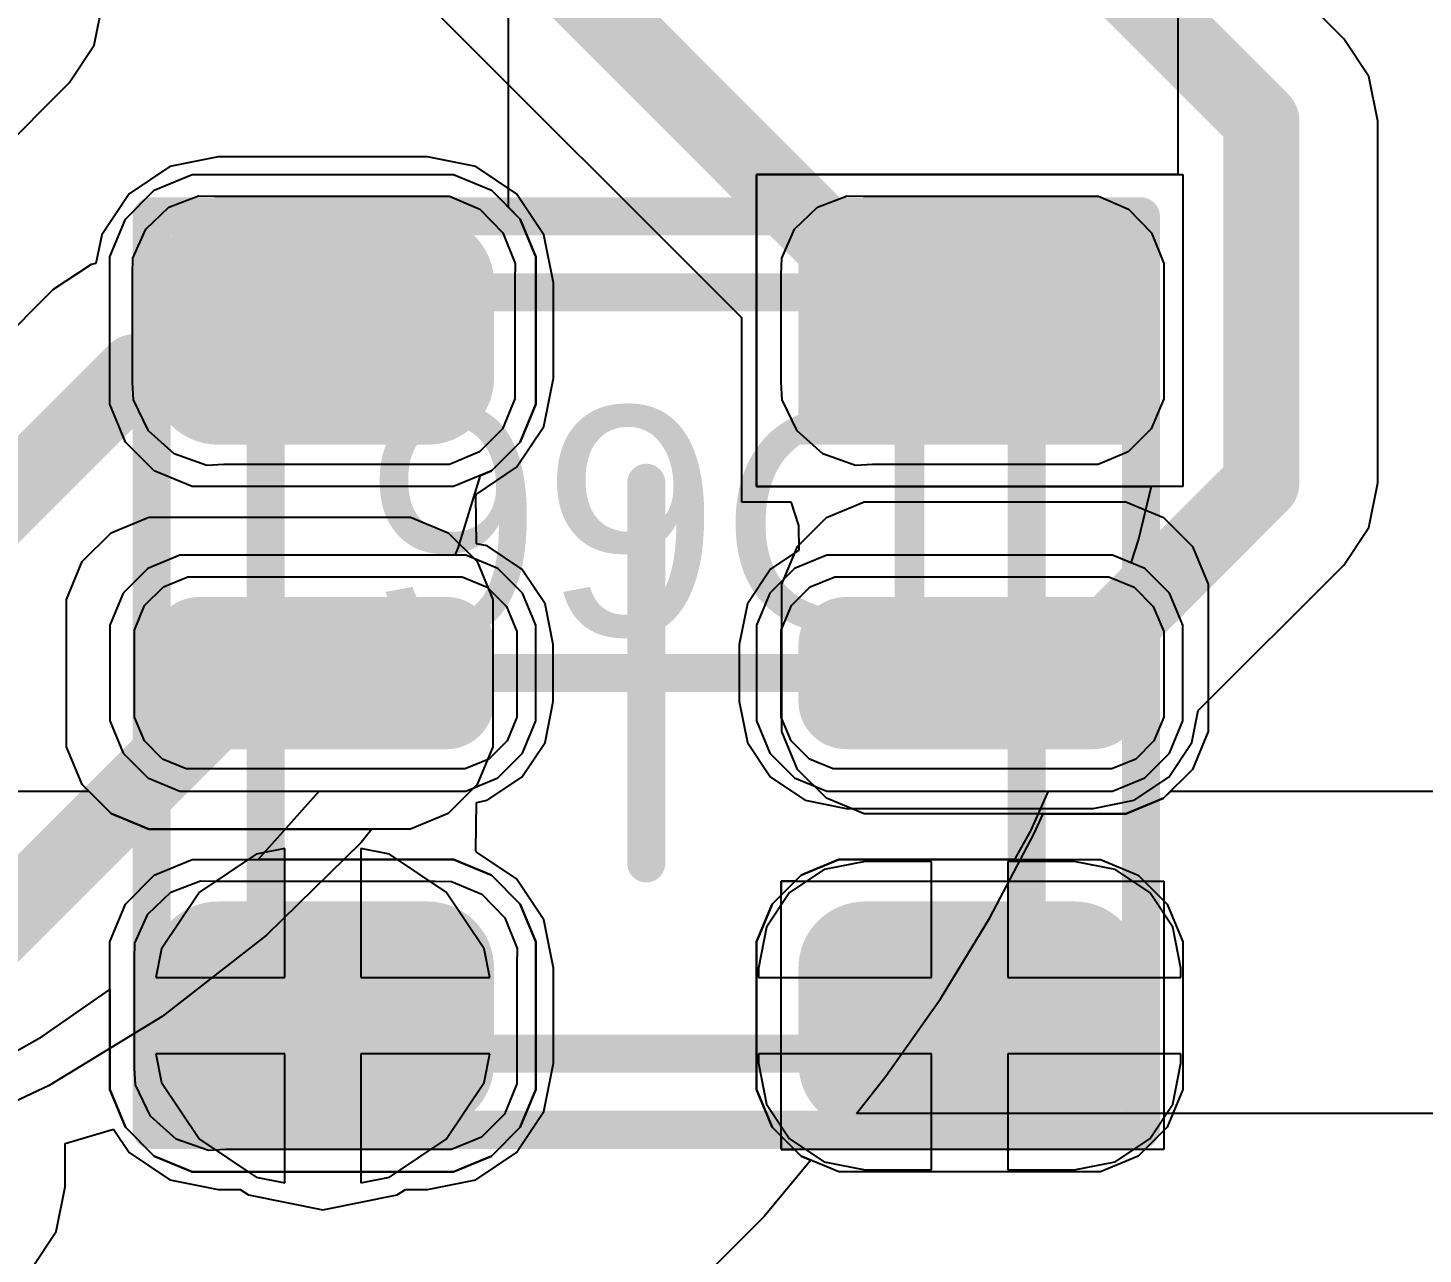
# Model space of a CAD drawing. Header units: inches. Extents: x -27 to 142, y -1 to 42.
# Drawn here: x 95.908 to 99.575, y 3.474 to 6.695 of the extents above; entities that cross this region are included whole.
import ezdxf

# ---------------------------------------------------------------- set-up
doc = ezdxf.new("R2010")
doc.units = ezdxf.units.IN
for name, color, linetype in [('Bottom Layer', 5, 'Continuous'), ('Mechanical 13', 56, 'Continuous'), ('Mechanical 15', 56, 'Continuous'), ('Top Layer', 1, 'Continuous'), ('Top Overlay', 2, 'Continuous'), ('Top Paste', 8, 'Continuous'), ('Top Solder', 216, 'Continuous'), ('Via Holes', 16, 'Continuous')]:
    doc.layers.add(name, color=color, linetype=linetype)
doc.styles.add('Arial', font='', dxfattribs={"height": 0.2})
doc.styles.get('Arial').set_extended_font_data('Arial')

# ---------------------------------------------------------------- blocks, each defined once
blk = doc.blocks.new('APA_RGB_LED_2020_838')
at = {"layer": 'Top Layer'}
h = blk.add_hatch(color=1, dxfattribs=at)
edge = h.paths.add_edge_path()
edge.add_arc((-1.125, 1.025), 0.125, 90, 180)
edge.add_line((-1.25, 1.025), (-1.25, 0.775))
edge.add_arc((-1.125, 0.775), 0.125, 180, 270)
edge.add_line((-1.125, 0.65), (-0.575, 0.65))
edge.add_arc((-0.575, 0.775), 0.125, 270, 360)
edge.add_line((-0.45, 0.775), (-0.45, 1.025))
edge.add_arc((-0.575, 1.025), 0.125, 0, 90)
edge.add_line((-0.575, 1.15), (-1.125, 1.15))
h = blk.add_hatch(color=1, dxfattribs=at)
edge = h.paths.add_edge_path()
edge.add_arc((0.575, 1.025), 0.125, 90, 180)
edge.add_line((0.45, 1.025), (0.45, 0.775))
edge.add_arc((0.575, 0.775), 0.125, 180, 270)
edge.add_line((0.575, 0.65), (1.125, 0.65))
edge.add_arc((1.125, 0.775), 0.125, 270, 360)
edge.add_line((1.25, 0.775), (1.25, 1.025))
edge.add_arc((1.125, 1.025), 0.125, 0, 90)
edge.add_line((1.125, 1.15), (0.575, 1.15))
h = blk.add_hatch(color=1, dxfattribs=at)
edge = h.paths.add_edge_path()
edge.add_arc((-1.175, 0.075), 0.075, 90, 180)
edge.add_line((-1.25, 0.075), (-1.25, -0.075))
edge.add_arc((-1.175, -0.075), 0.075, 180, 270)
edge.add_line((-1.175, -0.15), (-0.525, -0.15))
edge.add_arc((-0.525, -0.075), 0.075, 270, 360)
edge.add_line((-0.45, -0.075), (-0.45, 0.075))
edge.add_arc((-0.525, 0.075), 0.075, 0, 90)
edge.add_line((-0.525, 0.15), (-1.175, 0.15))
h = blk.add_hatch(color=1, dxfattribs=at)
edge = h.paths.add_edge_path()
edge.add_arc((0.525, 0.075), 0.075, 90, 180)
edge.add_line((0.45, 0.075), (0.45, -0.075))
edge.add_arc((0.525, -0.075), 0.075, 180, 270)
edge.add_line((0.525, -0.15), (1.175, -0.15))
edge.add_arc((1.175, -0.075), 0.075, 270, 360)
edge.add_line((1.25, -0.075), (1.25, 0.075))
edge.add_arc((1.175, 0.075), 0.075, 0, 90)
edge.add_line((1.175, 0.15), (0.525, 0.15))
blk.add_hatch(color=1, dxfattribs=at).paths.add_polyline_path([(-1.25, -0.65), (-0.45, -0.65), (-0.45, -1.15), (-1.25, -1.15)])
h = blk.add_hatch(color=1, dxfattribs=at)
edge = h.paths.add_edge_path()
edge.add_arc((0.575, -0.775), 0.125, 90, 180)
edge.add_line((0.45, -0.775), (0.45, -1.025))
edge.add_arc((0.575, -1.025), 0.125, 180, 270)
edge.add_line((0.575, -1.15), (1.125, -1.15))
edge.add_arc((1.125, -1.025), 0.125, 270, 360)
edge.add_line((1.25, -1.025), (1.25, -0.775))
edge.add_arc((1.125, -0.775), 0.125, 0, 90)
edge.add_line((1.125, -0.65), (0.575, -0.65))
at = {"layer": 'Top Paste'}
h = blk.add_hatch(color=8, dxfattribs=at)
edge = h.paths.add_edge_path()
edge.add_arc((-1.125, 1.025), 0.125, 90, 180)
edge.add_line((-1.25, 1.025), (-1.25, 0.775))
edge.add_arc((-1.125, 0.775), 0.125, 180, 270)
edge.add_line((-1.125, 0.65), (-0.575, 0.65))
edge.add_arc((-0.575, 0.775), 0.125, 270, 360)
edge.add_line((-0.45, 0.775), (-0.45, 1.025))
edge.add_arc((-0.575, 1.025), 0.125, 0, 90)
edge.add_line((-0.575, 1.15), (-1.125, 1.15))
h = blk.add_hatch(color=8, dxfattribs=at)
edge = h.paths.add_edge_path()
edge.add_arc((0.575, 1.025), 0.125, 90, 180)
edge.add_line((0.45, 1.025), (0.45, 0.775))
edge.add_arc((0.575, 0.775), 0.125, 180, 270)
edge.add_line((0.575, 0.65), (1.125, 0.65))
edge.add_arc((1.125, 0.775), 0.125, 270, 360)
edge.add_line((1.25, 0.775), (1.25, 1.025))
edge.add_arc((1.125, 1.025), 0.125, 0, 90)
edge.add_line((1.125, 1.15), (0.575, 1.15))
h = blk.add_hatch(color=8, dxfattribs=at)
edge = h.paths.add_edge_path()
edge.add_arc((-1.175, 0.075), 0.075, 90, 180)
edge.add_line((-1.25, 0.075), (-1.25, -0.075))
edge.add_arc((-1.175, -0.075), 0.075, 180, 270)
edge.add_line((-1.175, -0.15), (-0.525, -0.15))
edge.add_arc((-0.525, -0.075), 0.075, 270, 360)
edge.add_line((-0.45, -0.075), (-0.45, 0.075))
edge.add_arc((-0.525, 0.075), 0.075, 0, 90)
edge.add_line((-0.525, 0.15), (-1.175, 0.15))
h = blk.add_hatch(color=8, dxfattribs=at)
edge = h.paths.add_edge_path()
edge.add_arc((0.525, 0.075), 0.075, 90, 180)
edge.add_line((0.45, 0.075), (0.45, -0.075))
edge.add_arc((0.525, -0.075), 0.075, 180, 270)
edge.add_line((0.525, -0.15), (1.175, -0.15))
edge.add_arc((1.175, -0.075), 0.075, 270, 360)
edge.add_line((1.25, -0.075), (1.25, 0.075))
edge.add_arc((1.175, 0.075), 0.075, 0, 90)
edge.add_line((1.175, 0.15), (0.525, 0.15))
blk.add_hatch(color=8, dxfattribs=at).paths.add_polyline_path([(-1.25, -0.65), (-0.45, -0.65), (-0.45, -1.15), (-1.25, -1.15)])
h = blk.add_hatch(color=8, dxfattribs=at)
edge = h.paths.add_edge_path()
edge.add_arc((0.575, -0.775), 0.125, 90, 180)
edge.add_line((0.45, -0.775), (0.45, -1.025))
edge.add_arc((0.575, -1.025), 0.125, 180, 270)
edge.add_line((0.575, -1.15), (1.125, -1.15))
edge.add_arc((1.125, -1.025), 0.125, 270, 360)
edge.add_line((1.25, -1.025), (1.25, -0.775))
edge.add_arc((1.125, -0.775), 0.125, 0, 90)
edge.add_line((1.125, -0.65), (0.575, -0.65))
at = {"layer": 'Top Solder'}
h = blk.add_hatch(color=216, dxfattribs=at)
edge = h.paths.add_edge_path()
edge.add_arc((-1.125, 1.025), 0.175, 90, 180)
edge.add_line((-1.3, 1.025), (-1.3, 0.775))
edge.add_arc((-1.125, 0.775), 0.175, 180, 270)
edge.add_line((-1.125, 0.6), (-0.575, 0.6))
edge.add_arc((-0.575, 0.775), 0.175, 270, 360)
edge.add_line((-0.4, 0.775), (-0.4, 1.025))
edge.add_arc((-0.575, 1.025), 0.175, 0, 90)
edge.add_line((-0.575, 1.2), (-1.125, 1.2))
h = blk.add_hatch(color=216, dxfattribs=at)
edge = h.paths.add_edge_path()
edge.add_arc((0.575, 1.025), 0.175, 90, 180)
edge.add_line((0.4, 1.025), (0.4, 0.775))
edge.add_arc((0.575, 0.775), 0.175, 180, 270)
edge.add_line((0.575, 0.6), (1.125, 0.6))
edge.add_arc((1.125, 0.775), 0.175, 270, 360)
edge.add_line((1.3, 0.775), (1.3, 1.025))
edge.add_arc((1.125, 1.025), 0.175, 0, 90)
edge.add_line((1.125, 1.2), (0.575, 1.2))
h = blk.add_hatch(color=216, dxfattribs=at)
edge = h.paths.add_edge_path()
edge.add_arc((-1.175, 0.075), 0.125, 90, 180)
edge.add_line((-1.3, 0.075), (-1.3, -0.075))
edge.add_arc((-1.175, -0.075), 0.125, 180, 270)
edge.add_line((-1.175, -0.2), (-0.525, -0.2))
edge.add_arc((-0.525, -0.075), 0.125, 270, 360)
edge.add_line((-0.4, -0.075), (-0.4, 0.075))
edge.add_arc((-0.525, 0.075), 0.125, 0, 90)
edge.add_line((-0.525, 0.2), (-1.175, 0.2))
h = blk.add_hatch(color=216, dxfattribs=at)
edge = h.paths.add_edge_path()
edge.add_arc((0.525, 0.075), 0.125, 90, 180)
edge.add_line((0.4, 0.075), (0.4, -0.075))
edge.add_arc((0.525, -0.075), 0.125, 180, 270)
edge.add_line((0.525, -0.2), (1.175, -0.2))
edge.add_arc((1.175, -0.075), 0.125, 270, 360)
edge.add_line((1.3, -0.075), (1.3, 0.075))
edge.add_arc((1.175, 0.075), 0.125, 0, 90)
edge.add_line((1.175, 0.2), (0.525, 0.2))
blk.add_hatch(color=216, dxfattribs=at).paths.add_polyline_path([(-1.3, -0.6), (-0.4, -0.6), (-0.4, -1.2), (-1.3, -1.2)])
h = blk.add_hatch(color=216, dxfattribs=at)
edge = h.paths.add_edge_path()
edge.add_arc((0.575, -0.775), 0.175, 90, 180)
edge.add_line((0.4, -0.775), (0.4, -1.025))
edge.add_arc((0.575, -1.025), 0.175, 180, 270)
edge.add_line((0.575, -1.2), (1.125, -1.2))
edge.add_arc((1.125, -1.025), 0.175, 270, 360)
edge.add_line((1.3, -1.025), (1.3, -0.775))
edge.add_arc((1.125, -0.775), 0.175, 0, 90)
edge.add_line((1.125, -0.6), (0.575, -0.6))
at = {"layer": 'Mechanical 13'}
for points in [[(1, 1, 0.1, 0.1, 0), (-1, 1, 0.1, 0.1, 0)], [(-1, 1, 0.1, 0.1, 0), (-1, -1, 0.1, 0.1, 0)], [(1, 1, 0.1, 0.1, 0), (1, -1, 0.1, 0.1, 0)], [(1, -1, 0.1, 0.1, 0), (-1, -1, 0.1, 0.1, 0)]]:
    blk.add_lwpolyline(points, format="xyseb", dxfattribs=at)
for points in [[(-1.025, 1, 0.05, 0.05, 1), (-0.975, 1, 0.05, 0.05, 1)], [(-1.025, 1, 0.05, 0.05, 1), (-0.975, 1, 0.05, 0.05, 1)], [(0.975, 1, 0.05, 0.05, 1), (1.025, 1, 0.05, 0.05, 1)], [(0.975, 1, 0.05, 0.05, 1), (1.025, 1, 0.05, 0.05, 1)], [(-1.025, -1, 0.05, 0.05, 1), (-0.975, -1, 0.05, 0.05, 1)], [(-1.025, -1, 0.05, 0.05, 1), (-0.975, -1, 0.05, 0.05, 1)], [(0.975, -1, 0.05, 0.05, 1), (1.025, -1, 0.05, 0.05, 1)], [(0.975, -1, 0.05, 0.05, 1), (1.025, -1, 0.05, 0.05, 1)]]:
    blk.add_lwpolyline(points, format="xyseb", close=True, dxfattribs=at)
at = {"layer": 'Mechanical 15'}
for points in [[(-1.3, 1.2, 0.1, 0.1, 0), (-1.3, -1.2, 0.1, 0.1, 0)], [(1.3, 1.2, 0.1, 0.1, 0), (-1.3, 1.2, 0.1, 0.1, 0)], [(1.3, 1.2, 0.1, 0.1, 0), (1.3, -1.2, 0.1, 0.1, 0)], [(0, 0.5, 0.1, 0.1, 0), (0, -0.5, 0.1, 0.1, 0)], [(0.5, 0, 0.1, 0.1, 0), (-0.5, 0, 0.1, 0.1, 0)], [(1.3, -1.2, 0.1, 0.1, 0), (-1.3, -1.2, 0.1, 0.1, 0)]]:
    blk.add_lwpolyline(points, format="xyseb", dxfattribs=at)
for points in [[(-1.325, 1.2, 0.05, 0.05, 1), (-1.275, 1.2, 0.05, 0.05, 1)], [(-1.325, 1.2, 0.05, 0.05, 1), (-1.275, 1.2, 0.05, 0.05, 1)], [(1.275, 1.2, 0.05, 0.05, 1), (1.325, 1.2, 0.05, 0.05, 1)], [(1.275, 1.2, 0.05, 0.05, 1), (1.325, 1.2, 0.05, 0.05, 1)], [(-0.025, 0.5, 0.05, 0.05, 1), (0.025, 0.5, 0.05, 0.05, 1)], [(-0.525, 0, 0.05, 0.05, 1), (-0.475, 0, 0.05, 0.05, 1)], [(0.475, 0, 0.05, 0.05, 1), (0.525, 0, 0.05, 0.05, 1)], [(-0.025, -0.5, 0.05, 0.05, 1), (0.025, -0.5, 0.05, 0.05, 1)], [(-1.325, -1.2, 0.05, 0.05, 1), (-1.275, -1.2, 0.05, 0.05, 1)], [(-1.325, -1.2, 0.05, 0.05, 1), (-1.275, -1.2, 0.05, 0.05, 1)], [(1.275, -1.2, 0.05, 0.05, 1), (1.325, -1.2, 0.05, 0.05, 1)], [(1.275, -1.2, 0.05, 0.05, 1), (1.325, -1.2, 0.05, 0.05, 1)]]:
    blk.add_lwpolyline(points, format="xyseb", close=True, dxfattribs=at)
at = {"layer": 'Top Overlay'}
for p, q in [((-1.2929, 1.2689), (-1.1937, 1.31)), ((-1.1937, 1.31), (-1.14, 1.31)), ((-1.14, 1.31), (-1.14, 1.31)), ((-1.14, 1.31), (-0.56, 1.31)), ((-0.56, 1.31), (-0.5063, 1.31)), ((-0.5063, 1.31), (-0.4071, 1.2689)), ((0.4071, 1.2689), (0.5063, 1.31)), ((0.5063, 1.31), (0.56, 1.31)), ((0.56, 1.31), (0.56, 1.31)), ((0.56, 1.31), (1.14, 1.31)), ((1.14, 1.31), (1.1937, 1.31)), ((1.1937, 1.31), (1.2929, 1.2689)), ((-1.3689, 1.1929), (-1.2929, 1.2689)), ((-0.4071, 1.2689), (-0.3311, 1.1929)), ((0.3311, 1.1929), (0.4071, 1.2689)), ((1.2929, 1.2689), (1.3689, 1.1929)), ((-1.41, 1.0937), (-1.3689, 1.1929)), ((-0.3311, 1.1929), (-0.29, 1.0937)), ((0.29, 1.0937), (0.3311, 1.1929)), ((1.3689, 1.1929), (1.41, 1.0937)), ((-1.41, 1.04), (-1.41, 1.0937)), ((-0.29, 1.0937), (-0.29, 1.04)), ((0.29, 1.04), (0.29, 1.0937)), ((1.41, 1.0937), (1.41, 1.04)), ((-1.41, 0.76), (-1.41, 1.04)), ((-0.29, 1.04), (-0.29, 1.04)), ((-0.29, 1.04), (-0.29, 0.76)), ((0.29, 0.76), (0.29, 1.04)), ((1.41, 1.04), (1.41, 1.04)), ((1.41, 1.04), (1.41, 0.76)), ((-1.41, 0.76), (-1.41, 0.76)), ((-1.41, 0.7063), (-1.41, 0.76)), ((-0.29, 0.76), (-0.29, 0.7063)), ((0.29, 0.76), (0.29, 0.76)), ((0.29, 0.7063), (0.29, 0.76)), ((1.41, 0.76), (1.41, 0.7063)), ((-1.3689, 0.6071), (-1.41, 0.7063)), ((-0.29, 0.7063), (-0.3311, 0.6071)), ((0.3311, 0.6071), (0.29, 0.7063)), ((1.41, 0.7063), (1.3689, 0.6071)), ((-1.2929, 0.5311), (-1.3689, 0.6071)), ((-0.3311, 0.6071), (-0.4071, 0.5311)), ((0.4071, 0.5311), (0.3311, 0.6071)), ((1.3689, 0.6071), (1.2929, 0.5311)), ((-1.1937, 0.49), (-1.2929, 0.5311)), ((-0.4071, 0.5311), (-0.5063, 0.49)), ((0.5063, 0.49), (0.4071, 0.5311)), ((1.2929, 0.5311), (1.1937, 0.49)), ((-1.14, 0.49), (-1.1937, 0.49)), ((-0.56, 0.49), (-1.14, 0.49)), ((-0.5063, 0.49), (-0.56, 0.49)), ((-0.56, 0.49), (-0.56, 0.49)), ((0.56, 0.49), (0.5063, 0.49)), ((1.14, 0.49), (0.56, 0.49)), ((1.1937, 0.49), (1.14, 0.49)), ((1.14, 0.49), (1.14, 0.49)), ((-1.2258, 0.31), (-1.3103, 0.275)), ((-1.18, 0.31), (-1.2258, 0.31)), ((-0.52, 0.31), (-1.18, 0.31)), ((-0.4742, 0.31), (-0.52, 0.31)), ((-0.52, 0.31), (-0.52, 0.31)), ((-0.3897, 0.275), (-0.4742, 0.31)), ((0.4743, 0.31), (0.3897, 0.275)), ((0.52, 0.31), (0.4743, 0.31)), ((1.18, 0.31), (0.52, 0.31)), ((1.2258, 0.31), (1.18, 0.31)), ((1.18, 0.31), (1.18, 0.31)), ((1.3103, 0.275), (1.2258, 0.31)), ((-1.3103, 0.275), (-1.375, 0.2103)), ((-0.325, 0.2103), (-0.3897, 0.275)), ((0.3897, 0.275), (0.325, 0.2103)), ((1.375, 0.2103), (1.3103, 0.275)), ((-1.375, 0.2103), (-1.41, 0.1258)), ((-0.29, 0.1258), (-0.325, 0.2103)), ((0.325, 0.2103), (0.29, 0.1258)), ((1.41, 0.1258), (1.375, 0.2103)), ((-1.41, 0.1258), (-1.41, 0.08)), ((-0.29, 0.08), (-0.29, 0.1258)), ((0.29, 0.1258), (0.29, 0.08)), ((1.41, 0.08), (1.41, 0.1258)), ((-1.41, 0.08), (-1.41, -0.08)), ((-1.41, 0.08), (-1.41, 0.08)), ((-0.29, -0.08), (-0.29, 0.08)), ((0.29, 0.08), (0.29, -0.08)), ((0.29, 0.08), (0.29, 0.08)), ((1.41, -0.08), (1.41, 0.08)), ((-1.41, -0.08), (-1.41, -0.1257)), ((-0.29, -0.1257), (-0.29, -0.08)), ((-0.29, -0.08), (-0.29, -0.08)), ((0.29, -0.08), (0.29, -0.1257)), ((1.41, -0.1257), (1.41, -0.08)), ((1.41, -0.08), (1.41, -0.08)), ((-1.41, -0.1257), (-1.375, -0.2103)), ((-0.325, -0.2103), (-0.29, -0.1257)), ((0.29, -0.1257), (0.325, -0.2103)), ((1.375, -0.2103), (1.41, -0.1257)), ((-1.375, -0.2103), (-1.3103, -0.275)), ((-0.3897, -0.275), (-0.325, -0.2103)), ((0.325, -0.2103), (0.3897, -0.275)), ((1.3103, -0.275), (1.375, -0.2103)), ((-1.3103, -0.275), (-1.2258, -0.31)), ((-0.4742, -0.31), (-0.3897, -0.275)), ((0.3897, -0.275), (0.4743, -0.31)), ((1.2258, -0.31), (1.3103, -0.275)), ((-1.2258, -0.31), (-1.18, -0.31)), ((-1.18, -0.31), (-1.18, -0.31)), ((-1.18, -0.31), (-0.52, -0.31)), ((-0.52, -0.31), (-0.4742, -0.31)), ((0.4743, -0.31), (0.52, -0.31)), ((0.52, -0.31), (0.52, -0.31)), ((0.52, -0.31), (1.18, -0.31)), ((1.18, -0.31), (1.2258, -0.31)), ((-1.41, -1.31), (-1.41, -0.49)), ((-1.41, -0.49), (-0.29, -0.49)), ((-0.29, -0.49), (-0.29, -1.31)), ((0.4071, -0.5311), (0.5063, -0.49)), ((0.5063, -0.49), (0.56, -0.49)), ((0.56, -0.49), (0.56, -0.49)), ((0.56, -0.49), (1.14, -0.49)), ((1.14, -0.49), (1.1937, -0.49)), ((1.1937, -0.49), (1.2929, -0.5311)), ((0.3311, -0.6071), (0.4071, -0.5311)), ((1.2929, -0.5311), (1.3689, -0.6071)), ((0.29, -0.7063), (0.3311, -0.6071)), ((1.3689, -0.6071), (1.41, -0.7063)), ((0.29, -0.76), (0.29, -0.7063)), ((1.41, -0.7063), (1.41, -0.76)), ((0.29, -1.04), (0.29, -0.76)), ((1.41, -0.76), (1.41, -0.76)), ((1.41, -0.76), (1.41, -1.04)), ((0.29, -1.04), (0.29, -1.04)), ((0.29, -1.0937), (0.29, -1.04)), ((1.41, -1.04), (1.41, -1.0937)), ((0.3311, -1.1929), (0.29, -1.0937)), ((1.41, -1.0937), (1.3689, -1.1929)), ((0.4071, -1.2689), (0.3311, -1.1929)), ((1.3689, -1.1929), (1.2929, -1.2689)), ((0.5063, -1.31), (0.4071, -1.2689)), ((1.2929, -1.2689), (1.1937, -1.31)), ((-0.29, -1.31), (-1.41, -1.31)), ((0.56, -1.31), (0.5063, -1.31)), ((1.14, -1.31), (0.56, -1.31)), ((1.1937, -1.31), (1.14, -1.31)), ((1.14, -1.31), (1.14, -1.31))]:
    blk.add_line(p, q, dxfattribs=at)
at = {"layer": 'Mechanical 15', "style": 'Arial'}
blk.add_text('D66', height=0.6, dxfattribs=at).set_placement((-0.8, -0.7))

msp = doc.modelspace()

# ---------------------------------------------------------------- hatches: boundary and pattern name
at = {"layer": 'Bottom Layer'}
h = msp.add_hatch(color=5, dxfattribs=at)
edge = h.paths.add_edge_path()
edge.add_arc((96.6833, 4.1), 0.3, 0, 360)
at = {"layer": 'Top Layer'}
h = msp.add_hatch(color=1, dxfattribs=at)
edge = h.paths.add_edge_path()
edge.add_arc((96.6833, 4.1), 0.3, 0, 360)
at = {"layer": 'Via Holes'}
h = msp.add_hatch(color=7, dxfattribs=at)
edge = h.paths.add_edge_path()
edge.add_arc((96.6833, 4.1), 0.15, 0, 360)

# ---------------------------------------------------------------- linework, layer by layer
at = {"layer": 'Bottom Layer'}
for p, q in [((96.5077, 4.5239), (96.3589, 4.4244)), ((96.5833, 4.5389), (96.5077, 4.5239)), ((96.5833, 4.2), (96.5833, 4.5389)), ((96.8589, 4.5239), (96.7833, 4.5389)), ((96.7833, 4.5389), (96.7833, 4.2)), ((97.0077, 4.4244), (96.8589, 4.5239)), ((96.3589, 4.4244), (96.2594, 4.2756)), ((97.1072, 4.2756), (97.0077, 4.4244)), ((96.2594, 4.2756), (96.2444, 4.2)), ((97.1222, 4.2), (97.1072, 4.2756)), ((96.2444, 4.2), (96.5833, 4.2)), ((96.7833, 4.2), (97.1222, 4.2)), ((96.5833, 4), (96.2444, 4)), ((96.2444, 4), (96.2594, 3.9244)), ((96.5833, 3.6611), (96.5833, 4)), ((97.1222, 4), (96.7833, 4)), ((96.7833, 4), (96.7833, 3.6611)), ((97.1072, 3.9244), (97.1222, 4)), ((96.2594, 3.9244), (96.3589, 3.7756)), ((97.0077, 3.7756), (97.1072, 3.9244)), ((96.3589, 3.7756), (96.5077, 3.6761)), ((96.8589, 3.6761), (97.0077, 3.7756)), ((96.5077, 3.6761), (96.5833, 3.6611)), ((96.7833, 3.6611), (96.8589, 3.6761))]:
    msp.add_line(p, q, dxfattribs=at)
at = {"layer": 'Top Layer'}
for p, q in [((99.3663, 6.6663), (98.3059, 7.7267)), ((96.917, 6.8004), (97.7833, 5.9341)), ((96.0826, 6.6496), (96.1059, 6.7667)), ((96.0163, 6.5504), (96.0826, 6.6496)), ((99.4326, 6.5671), (99.3663, 6.6663)), ((99.3663, 6.6663), (99.3663, 6.6663)), ((99.4559, 6.45), (99.4326, 6.5671)), ((94.6496, 5.1837), (96.0163, 6.5504)), ((96.0163, 6.5504), (96.0163, 6.5504)), ((99.4559, 5.5), (99.4559, 6.45)), ((99.4559, 6.45), (99.4559, 6.45)), ((96.4083, 6.3564), (96.2815, 6.3311)), ((96.9583, 6.3564), (96.4083, 6.3564)), ((97.0851, 6.3311), (96.9583, 6.3564)), ((96.2815, 6.3311), (96.174, 6.2593)), ((97.1926, 6.2593), (97.0851, 6.3311)), ((96.174, 6.2593), (96.1022, 6.1518)), ((97.2644, 6.1518), (97.1926, 6.2593)), ((96.1022, 6.1518), (96.0871, 6.0763)), ((97.2897, 6.025), (97.2644, 6.1518)), ((96.0741, 6.0737), (95.9748, 6.0074)), ((96.0871, 6.0763), (96.0741, 6.0737)), ((97.2897, 5.775), (97.2897, 6.025)), ((95.9748, 6.0074), (94.5166, 4.5491)), ((97.7833, 5.9341), (97.7833, 5.45)), ((97.2644, 5.6482), (97.2897, 5.775)), ((97.1926, 5.5407), (97.2644, 5.6482)), ((97.086, 5.4694), (97.1926, 5.5407)), ((97.0852, 5.4652), (97.086, 5.4694)), ((97.087, 5.3397), (97.0852, 5.4652)), ((99.4326, 5.3829), (99.4559, 5.5)), ((99.4559, 5.5), (99.4559, 5.5)), ((97.7833, 5.45), (97.9134, 5.45)), ((97.9134, 5.45), (97.9335, 5.388)), ((97.9335, 5.388), (97.9345, 5.323)), ((99.3663, 5.2837), (99.4326, 5.3829)), ((97.1156, 5.334), (97.087, 5.3397)), ((97.2066, 5.2733), (97.1156, 5.334)), ((97.9345, 5.323), (97.86, 5.2733)), ((98.984, 4.9014), (99.3663, 5.2837)), ((97.2673, 5.1823), (97.2066, 5.2733)), ((97.86, 5.2733), (97.7993, 5.1823)), ((97.2887, 5.075), (97.2673, 5.1823)), ((97.7993, 5.1823), (97.7779, 5.075)), ((97.2887, 4.925), (97.2887, 5.075)), ((97.7779, 5.075), (97.7779, 4.925)), ((97.2673, 4.8177), (97.2887, 4.925)), ((97.7779, 4.925), (97.7993, 4.8177)), ((98.9673, 4.8177), (98.984, 4.9014)), ((97.2066, 4.7267), (97.2673, 4.8177)), ((97.7993, 4.8177), (97.86, 4.7267)), ((98.9066, 4.7267), (98.9673, 4.8177)), ((97.1156, 4.666), (97.2066, 4.7267)), ((97.86, 4.7267), (97.951, 4.666)), ((98.8156, 4.666), (98.9066, 4.7267)), ((97.0852, 4.5348), (97.087, 4.6603)), ((97.087, 4.6603), (97.1156, 4.666)), ((97.951, 4.666), (98.0583, 4.6446)), ((98.7083, 4.6446), (98.8156, 4.666)), ((98.0583, 4.6446), (98.7083, 4.6446)), ((97.086, 4.5306), (97.0852, 4.5348)), ((97.1926, 4.4593), (97.086, 4.5306)), ((98.001, 4.484), (97.91, 4.4233)), ((98.1083, 4.5054), (98.001, 4.484)), ((98.2833, 4.5054), (98.1083, 4.5054)), ((98.2833, 4.2), (98.2833, 4.5054)), ((98.6583, 4.5054), (98.4833, 4.5054)), ((98.4833, 4.5054), (98.4833, 4.2)), ((98.7656, 4.484), (98.6583, 4.5054)), ((98.8566, 4.4233), (98.7656, 4.484)), ((97.2644, 4.3518), (97.1926, 4.4593)), ((97.91, 4.4233), (97.8493, 4.3323)), ((98.9173, 4.3323), (98.8566, 4.4233)), ((97.2897, 4.225), (97.2644, 4.3518)), ((97.8493, 4.3323), (97.8279, 4.225)), ((98.9387, 4.225), (98.9173, 4.3323)), ((97.2897, 3.975), (97.2897, 4.225)), ((97.8279, 4.225), (97.8279, 4.2)), ((98.9387, 4.2), (98.9387, 4.225)), ((97.8279, 4.2), (98.2833, 4.2)), ((98.4833, 4.2), (98.9387, 4.2)), ((98.2833, 4), (97.8279, 4)), ((97.8279, 4), (97.8279, 3.975)), ((98.2833, 3.6946), (98.2833, 4)), ((98.9387, 4), (98.4833, 4)), ((98.4833, 4), (98.4833, 3.6946)), ((98.9387, 3.975), (98.9387, 4)), ((97.2644, 3.8482), (97.2897, 3.975)), ((97.8279, 3.975), (97.8493, 3.8677)), ((98.9173, 3.8677), (98.9387, 3.975)), ((97.8493, 3.8677), (97.91, 3.7767)), ((98.8566, 3.7767), (98.9173, 3.8677)), ((97.1926, 3.7407), (97.2644, 3.8482)), ((96.0059, 3.7637), (96.1329, 3.8022)), ((96.1329, 3.8022), (96.174, 3.7407)), ((96.0059, 3.65), (96.0059, 3.7637)), ((96.174, 3.7407), (96.2815, 3.6689)), ((97.0851, 3.6689), (97.1926, 3.7407)), ((97.91, 3.7767), (98.001, 3.716)), ((98.7656, 3.716), (98.8566, 3.7767)), ((98.001, 3.716), (98.1083, 3.6946)), ((98.6583, 3.6946), (98.7656, 3.716)), ((96.2815, 3.6689), (96.4083, 3.6436)), ((96.9583, 3.6436), (97.0851, 3.6689)), ((98.1083, 3.6946), (98.2833, 3.6946)), ((98.4833, 3.6946), (98.6583, 3.6946)), ((95.9826, 3.5329), (96.0059, 3.65)), ((96.0059, 3.65), (96.0059, 3.65)), ((96.4083, 3.6436), (96.4663, 3.6436)), ((96.4663, 3.6436), (96.4882, 3.629)), ((96.8784, 3.629), (96.9003, 3.6436)), ((96.9003, 3.6436), (96.9583, 3.6436)), ((96.4882, 3.629), (96.6833, 3.5902)), ((96.6833, 3.5902), (96.8784, 3.629)), ((95.9163, 3.4337), (95.9826, 3.5329))]:
    msp.add_line(p, q, dxfattribs=at)
for points in [[(98, 7.6, 0.2, 0.2, 0), (99.15, 6.45, 0.2, 0.2, 0)], [(97.1333, 7.0167, 0.2, 0.2, 0), (98.1833, 5.9667, 0.2, 0.2, 0)], [(99.15, 5.5, 0.2, 0.2, 0), (99.15, 6.45, 0.2, 0.2, 0)], [(96.5744, 5.7911, 0.2, 0.2, 0), (96.6833, 5.9, 0.2, 0.2, 0)], [(94.7328, 4.3328, 0.2, 0.2, 0), (96.1911, 5.7911, 0.2, 0.2, 0)], [(96.1911, 5.7911, 0.2, 0.2, 0), (96.5744, 5.7911, 0.2, 0.2, 0)], [(98.65, 5, 0.2, 0.2, 0), (99.15, 5.5, 0.2, 0.2, 0)], [(95.7, 4.2, 0.2, 0.2, 0), (96.5, 5, 0.2, 0.2, 0)], [(96.5, 5, 0.2, 0.2, 0), (96.6833, 5, 0.2, 0.2, 0)], [(98.3833, 5, 0.2, 0.2, 0), (98.65, 5, 0.2, 0.2, 0)]]:
    msp.add_lwpolyline(points, format="xyseb", dxfattribs=at)
for points in [[(99.1, 6.45, 0.1, 0.1, 1), (99.2, 6.45, 0.1, 0.1, 1)], [(99.1, 6.45, 0.1, 0.1, 1), (99.2, 6.45, 0.1, 0.1, 1)], [(98.1333, 5.9667, 0.1, 0.1, 1), (98.2333, 5.9667, 0.1, 0.1, 1)], [(96.6333, 5.9, 0.1, 0.1, 1), (96.7333, 5.9, 0.1, 0.1, 1)], [(96.1411, 5.7911, 0.1, 0.1, 1), (96.2411, 5.7911, 0.1, 0.1, 1)], [(96.1411, 5.7911, 0.1, 0.1, 1), (96.2411, 5.7911, 0.1, 0.1, 1)], [(96.5244, 5.7911, 0.1, 0.1, 1), (96.6244, 5.7911, 0.1, 0.1, 1)], [(96.5244, 5.7911, 0.1, 0.1, 1), (96.6244, 5.7911, 0.1, 0.1, 1)], [(99.1, 5.5, 0.1, 0.1, 1), (99.2, 5.5, 0.1, 0.1, 1)], [(99.1, 5.5, 0.1, 0.1, 1), (99.2, 5.5, 0.1, 0.1, 1)], [(96.45, 5, 0.1, 0.1, 1), (96.55, 5, 0.1, 0.1, 1)], [(96.45, 5, 0.1, 0.1, 1), (96.55, 5, 0.1, 0.1, 1)], [(96.6333, 5, 0.1, 0.1, 1), (96.7333, 5, 0.1, 0.1, 1)], [(98.3333, 5, 0.1, 0.1, 1), (98.4333, 5, 0.1, 0.1, 1)], [(98.6, 5, 0.1, 0.1, 1), (98.7, 5, 0.1, 0.1, 1)], [(98.6, 5, 0.1, 0.1, 1), (98.7, 5, 0.1, 0.1, 1)]]:
    msp.add_lwpolyline(points, format="xyseb", close=True, dxfattribs=at)
at = {"layer": 'Top Overlay'}
for p, q in [((97.1713, 6.2238), (97.1708, 8.7567)), ((98.9316, 8.7567), (98.9301, 6.31)), ((98.9301, 6.31), (97.8233, 6.31)), ((97.8233, 6.31), (97.8233, 5.49)), ((96.2786, 6.2241), (96.3565, 6.2543)), ((96.3565, 6.2543), (96.3983, 6.2533)), ((96.3983, 6.2533), (96.9733, 6.2533)), ((96.3983, 6.2533), (96.3983, 6.2533)), ((96.9733, 6.2533), (97.0166, 6.2528)), ((97.0166, 6.2528), (97.0961, 6.2188)), ((97.9836, 6.2241), (98.0615, 6.2543)), ((98.0615, 6.2543), (98.1033, 6.2533)), ((98.1033, 6.2533), (98.6783, 6.2533)), ((98.1033, 6.2533), (98.1033, 6.2533)), ((98.6783, 6.2533), (98.7216, 6.2528)), ((98.7216, 6.2528), (98.8011, 6.2188)), ((96.2181, 6.1665), (96.2786, 6.2241)), ((97.0961, 6.2188), (97.1566, 6.1569)), ((97.2022, 6.1929), (97.1713, 6.2238)), ((97.9231, 6.1665), (97.9836, 6.2241)), ((98.8011, 6.2188), (98.8616, 6.1569)), ((96.1843, 6.0901), (96.2181, 6.1665)), ((97.2433, 6.0937), (97.2022, 6.1929)), ((97.8893, 6.0901), (97.9231, 6.1665)), ((97.1566, 6.1569), (97.1888, 6.0765)), ((98.8616, 6.1569), (98.8938, 6.0765)), ((96.1833, 6.0483), (96.1843, 6.0901)), ((97.2433, 6.04), (97.2433, 6.0937)), ((97.8883, 6.0483), (97.8893, 6.0901)), ((97.1888, 6.0765), (97.1882, 6.0333)), ((98.8938, 6.0765), (98.8932, 6.0333)), ((96.1833, 5.7633), (96.1833, 6.0483)), ((97.1882, 6.0333), (97.1883, 6.0333)), ((97.1883, 6.0333), (97.1883, 5.7633)), ((97.2433, 5.76), (97.2433, 6.04)), ((97.8883, 5.7633), (97.8883, 6.0483)), ((98.8932, 6.0333), (98.8933, 6.0333)), ((98.8933, 6.0333), (98.8933, 5.7633)), ((96.1858, 5.718), (96.1833, 5.7633)), ((96.1833, 5.7633), (96.1833, 5.7633)), ((97.1883, 5.7633), (97.1883, 5.7205)), ((97.2433, 5.7063), (97.2433, 5.76)), ((97.8908, 5.718), (97.8883, 5.7633)), ((97.8883, 5.7633), (97.8883, 5.7633)), ((98.8933, 5.7633), (98.8933, 5.7205)), ((97.1883, 5.7205), (97.1556, 5.6415)), ((98.8933, 5.7205), (98.8606, 5.6415)), ((96.225, 5.6363), (96.1858, 5.718)), ((97.2022, 5.6071), (97.2433, 5.7063)), ((97.93, 5.6363), (97.8908, 5.718)), ((96.2925, 5.5758), (96.225, 5.6363)), ((97.1556, 5.6415), (97.0951, 5.581)), ((97.9975, 5.5758), (97.93, 5.6363)), ((98.8606, 5.6415), (98.8001, 5.581)), ((96.378, 5.5458), (96.2925, 5.5758)), ((97.0951, 5.581), (97.0161, 5.5483)), ((97.1262, 5.5311), (97.2022, 5.6071)), ((98.083, 5.5458), (97.9975, 5.5758)), ((98.8001, 5.581), (98.7211, 5.5483)), ((96.4233, 5.5483), (96.378, 5.5458)), ((96.9733, 5.5483), (96.4233, 5.5483)), ((97.0161, 5.5483), (96.9733, 5.5483)), ((96.9733, 5.5483), (96.9733, 5.5483)), ((98.1283, 5.5483), (98.083, 5.5458)), ((98.6783, 5.5483), (98.1283, 5.5483)), ((98.7211, 5.5483), (98.6783, 5.5483)), ((98.6783, 5.5483), (98.6783, 5.5483)), ((97.0392, 5.3286), (97.0975, 5.5192)), ((97.0975, 5.5192), (97.1262, 5.5311)), ((97.8233, 5.49), (98.8603, 5.49)), ((98.8603, 5.49), (98.827, 5.3521)), ((97.0308, 5.31), (97.0392, 5.3286)), ((98.827, 5.3521), (98.8073, 5.29)), ((97.059, 5.31), (97.0308, 5.31)), ((97.1436, 5.275), (97.059, 5.31)), ((98.0075, 5.31), (97.923, 5.275)), ((98.7591, 5.31), (98.0075, 5.31)), ((98.8073, 5.29), (98.7591, 5.31)), ((96.2642, 5.2267), (96.3285, 5.2533)), ((96.3285, 5.2533), (96.3633, 5.2533)), ((96.3633, 5.2533), (97.0133, 5.2533)), ((96.3633, 5.2533), (96.3633, 5.2533)), ((97.0133, 5.2533), (97.0491, 5.2533)), ((97.0491, 5.2533), (97.1153, 5.2259)), ((97.2083, 5.2103), (97.1436, 5.275)), ((97.923, 5.275), (97.8583, 5.2103)), ((97.9642, 5.2267), (98.0285, 5.2533)), ((98.0285, 5.2533), (98.0633, 5.2533)), ((98.0633, 5.2533), (98.7133, 5.2533)), ((98.0633, 5.2533), (98.0633, 5.2533)), ((98.7133, 5.2533), (98.7491, 5.2533)), ((98.7491, 5.2533), (98.8153, 5.2259)), ((96.2149, 5.1774), (96.2642, 5.2267)), ((97.1153, 5.2259), (97.1659, 5.1753)), ((97.2433, 5.1257), (97.2083, 5.2103)), ((97.8583, 5.2103), (97.8233, 5.1257)), ((97.9149, 5.1774), (97.9642, 5.2267)), ((98.8153, 5.2259), (98.8659, 5.1753)), ((96.1883, 5.1131), (96.2149, 5.1774)), ((97.1659, 5.1753), (97.1933, 5.1091)), ((97.8883, 5.1131), (97.9149, 5.1774)), ((98.8659, 5.1753), (98.8933, 5.1091)), ((96.1883, 5.0783), (96.1883, 5.1131)), ((97.1933, 5.1091), (97.1933, 5.0733)), ((97.2433, 5.08), (97.2433, 5.1257)), ((97.8233, 5.1257), (97.8233, 5.08)), ((97.8883, 5.0783), (97.8883, 5.1131)), ((98.8933, 5.1091), (98.8933, 5.0733)), ((96.1883, 4.9183), (96.1883, 5.0783)), ((97.1933, 5.0733), (97.1933, 5.0733)), ((97.1933, 5.0733), (97.1933, 4.9183)), ((97.2433, 4.92), (97.2433, 5.08)), ((97.8233, 5.08), (97.8233, 4.92)), ((97.8883, 4.9183), (97.8883, 5.0783)), ((98.8933, 5.0733), (98.8933, 5.0733)), ((98.8933, 5.0733), (98.8933, 4.9183)), ((96.1883, 4.8845), (96.1883, 4.9183)), ((96.1883, 4.9183), (96.1883, 4.9183)), ((97.1933, 4.9183), (97.1933, 4.8845)), ((97.2433, 4.8742), (97.2433, 4.92)), ((97.8233, 4.92), (97.8233, 4.8742)), ((97.8883, 4.8845), (97.8883, 4.9183)), ((97.8883, 4.9183), (97.8883, 4.9183)), ((98.8933, 4.9183), (98.8933, 4.8845)), ((96.2142, 4.822), (96.1883, 4.8845)), ((97.1933, 4.8845), (97.1674, 4.822)), ((97.9142, 4.822), (97.8883, 4.8845)), ((98.8933, 4.8845), (98.8674, 4.822)), ((97.2083, 4.7897), (97.2433, 4.8742)), ((97.8233, 4.8742), (97.8583, 4.7897)), ((96.262, 4.7742), (96.2142, 4.822)), ((97.1674, 4.822), (97.1196, 4.7742)), ((97.962, 4.7742), (97.9142, 4.822)), ((98.8674, 4.822), (98.8196, 4.7742)), ((96.3245, 4.7483), (96.262, 4.7742)), ((97.1196, 4.7742), (97.0571, 4.7483)), ((97.1436, 4.725), (97.2083, 4.7897)), ((97.8583, 4.7897), (97.923, 4.725)), ((98.0245, 4.7483), (97.962, 4.7742)), ((98.8196, 4.7742), (98.7571, 4.7483)), ((96.3583, 4.7483), (96.3245, 4.7483)), ((97.0233, 4.7483), (96.3583, 4.7483)), ((97.0571, 4.7483), (97.0233, 4.7483)), ((97.0233, 4.7483), (97.0233, 4.7483)), ((98.0583, 4.7483), (98.0245, 4.7483)), ((98.7233, 4.7483), (98.0583, 4.7483)), ((98.7571, 4.7483), (98.7233, 4.7483)), ((98.7233, 4.7483), (98.7233, 4.7483)), ((97.059, 4.69), (97.1436, 4.725)), ((97.923, 4.725), (98.0075, 4.69)), ((96.5134, 4.51), (96.6736, 4.69)), ((96.6736, 4.69), (97.059, 4.69)), ((98.0075, 4.69), (98.5897, 4.69)), ((98.5897, 4.69), (98.5444, 4.5877)), ((98.5444, 4.5877), (98.5015, 4.51)), ((97.027, 4.51), (96.5134, 4.51)), ((97.1262, 4.4689), (97.027, 4.51)), ((98.0396, 4.51), (97.9404, 4.4689)), ((98.5015, 4.51), (98.0396, 4.51)), ((96.2836, 4.4241), (96.3615, 4.4543)), ((96.3615, 4.4543), (96.4033, 4.4533)), ((96.4033, 4.4533), (96.9783, 4.4533)), ((96.4033, 4.4533), (96.4033, 4.4533)), ((96.9783, 4.4533), (97.0216, 4.4528)), ((97.0216, 4.4528), (97.1011, 4.4188)), ((97.2022, 4.3929), (97.1262, 4.4689)), ((97.8883, 3.7483), (97.8883, 4.4533)), ((97.8883, 4.4533), (98.8933, 4.4533)), ((97.9248, 4.4533), (97.8883, 4.4533)), ((97.8883, 4.4533), (97.8883, 4.4168)), ((97.9404, 4.4689), (97.9248, 4.4533)), ((98.8933, 4.4533), (98.8933, 3.7483)), ((96.2231, 4.3665), (96.2836, 4.4241)), ((97.1011, 4.4188), (97.1616, 4.3569)), ((97.8883, 4.4168), (97.8644, 4.3929)), ((96.1893, 4.2901), (96.2231, 4.3665)), ((97.2433, 4.2937), (97.2022, 4.3929)), ((97.8644, 4.3929), (97.8233, 4.2937)), ((97.1616, 4.3569), (97.1938, 4.2765)), ((97.2433, 4.24), (97.2433, 4.2937)), ((97.8233, 4.2937), (97.8233, 4.24)), ((96.1883, 4.2483), (96.1893, 4.2901)), ((97.1938, 4.2765), (97.1932, 4.2333)), ((96.1883, 3.9633), (96.1883, 4.2483)), ((97.1932, 4.2333), (97.1933, 4.2333)), ((97.1933, 4.2333), (97.1933, 3.9633)), ((97.2433, 3.96), (97.2433, 4.24)), ((97.8233, 4.24), (97.8233, 3.96)), ((95.9455, 4.045), (96.1233, 4.1684)), ((96.1233, 4.1684), (96.1233, 3.96)), ((95.6738, 3.8921), (95.9455, 4.045)), ((96.1908, 3.918), (96.1883, 3.9633)), ((96.1883, 3.9633), (96.1883, 3.9633)), ((97.1933, 3.9633), (97.1933, 3.9205)), ((96.1233, 3.96), (96.1233, 3.9063)), ((97.2433, 3.9063), (97.2433, 3.96)), ((97.8233, 3.96), (97.8233, 3.9063)), ((96.1233, 3.9063), (96.1644, 3.8071)), ((96.23, 3.8363), (96.1908, 3.918)), ((97.1933, 3.9205), (97.1606, 3.8415)), ((97.2022, 3.8071), (97.2433, 3.9063)), ((97.8233, 3.9063), (97.8644, 3.8071)), ((96.2975, 3.7758), (96.23, 3.8363)), ((97.1606, 3.8415), (97.1001, 3.781)), ((96.1644, 3.8071), (96.2404, 3.7311)), ((97.1001, 3.781), (97.0211, 3.7483)), ((97.1262, 3.7311), (97.2022, 3.8071)), ((97.8644, 3.8071), (97.8883, 3.7832)), ((97.8883, 3.7832), (97.8883, 3.7483)), ((96.383, 3.7458), (96.2975, 3.7758)), ((96.4283, 3.7483), (96.383, 3.7458)), ((96.9783, 3.7483), (96.4283, 3.7483)), ((97.0211, 3.7483), (96.9783, 3.7483)), ((96.9783, 3.7483), (96.9783, 3.7483)), ((98.8933, 3.7483), (97.8883, 3.7483)), ((97.8883, 3.7483), (97.9232, 3.7483)), ((97.9232, 3.7483), (97.9404, 3.7311)), ((96.2404, 3.7311), (96.3396, 3.69)), ((97.027, 3.69), (97.1262, 3.7311)), ((97.9656, 3.7206), (97.843, 3.5727)), ((97.9404, 3.7311), (97.9656, 3.7206)), ((96.3396, 3.69), (97.027, 3.69)), ((97.843, 3.5727), (97.4895, 3.2195))]:
    msp.add_line(p, q, dxfattribs=at)
at = {"layer": 'Top Solder'}
for p, q in [((98.0071, 5.4089), (98.1063, 5.45)), ((98.1063, 5.45), (98.16, 5.45)), ((98.16, 5.45), (98.16, 5.45)), ((98.16, 5.45), (98.74, 5.45)), ((98.74, 5.45), (98.7937, 5.45)), ((98.7937, 5.45), (98.8929, 5.4089)), ((96.1271, 5.3689), (96.2263, 5.41)), ((96.2263, 5.41), (96.28, 5.41)), ((96.28, 5.41), (96.28, 5.41)), ((96.28, 5.41), (96.86, 5.41)), ((96.86, 5.41), (96.9137, 5.41)), ((96.9137, 5.41), (97.0129, 5.3689)), ((97.9311, 5.3329), (98.0071, 5.4089)), ((98.8929, 5.4089), (98.9689, 5.3329)), ((96.0511, 5.2929), (96.1271, 5.3689)), ((97.0129, 5.3689), (97.0889, 5.2929)), ((97.89, 5.2337), (97.9311, 5.3329)), ((98.9689, 5.3329), (99.01, 5.2337)), ((96.01, 5.1937), (96.0511, 5.2929)), ((97.0889, 5.2929), (97.13, 5.1937)), ((97.89, 5.18), (97.89, 5.2337)), ((99.01, 5.2337), (99.01, 5.18)), ((96.01, 5.14), (96.01, 5.1937)), ((97.13, 5.1937), (97.13, 5.14)), ((97.89, 4.9), (97.89, 5.18)), ((99.01, 5.18), (99.01, 5.18)), ((99.01, 5.18), (99.01, 4.9)), ((96.01, 4.86), (96.01, 5.14)), ((97.13, 5.14), (97.13, 5.14)), ((97.13, 5.14), (97.13, 4.86)), ((97.89, 4.8463), (97.89, 4.9)), ((97.89, 4.9), (97.89, 4.9)), ((99.01, 4.9), (99.01, 4.8463)), ((96.01, 4.8063), (96.01, 4.86)), ((96.01, 4.86), (96.01, 4.86)), ((97.13, 4.86), (97.13, 4.8063)), ((97.9311, 4.7471), (97.89, 4.8463)), ((99.01, 4.8463), (98.9689, 4.7471)), ((96.0511, 4.7071), (96.01, 4.8063)), ((97.13, 4.8063), (97.0889, 4.7071)), ((98.0071, 4.6711), (97.9311, 4.7471)), ((98.9689, 4.7471), (98.8929, 4.6711)), ((96.1271, 4.6311), (96.0511, 4.7071)), ((97.0889, 4.7071), (97.0129, 4.6311)), ((94.2787, 4.6893), (96.0684, 4.6898)), ((96.0684, 4.6898), (96.1271, 4.6311)), ((98.1063, 4.63), (98.0071, 4.6711)), ((98.8929, 4.6711), (98.7937, 4.63)), ((98.7937, 4.63), (98.8929, 4.6711)), ((98.8929, 4.6711), (98.9118, 4.69)), ((98.9118, 4.69), (102.1587, 4.69)), ((96.2263, 4.59), (96.1271, 4.6311)), ((96.1271, 4.6311), (96.2263, 4.59)), ((97.0129, 4.6311), (96.9137, 4.59)), ((98.16, 4.63), (98.1063, 4.63)), ((98.74, 4.63), (98.16, 4.63)), ((98.5523, 4.5771), (98.5769, 4.63)), ((98.5769, 4.63), (98.7937, 4.63)), ((98.7937, 4.63), (98.74, 4.63)), ((98.74, 4.63), (98.74, 4.63)), ((96.28, 4.59), (96.2263, 4.59)), ((96.2263, 4.59), (96.8124, 4.59)), ((96.86, 4.59), (96.28, 4.59)), ((96.8124, 4.59), (96.784, 4.555)), ((96.9137, 4.59), (96.86, 4.59)), ((96.86, 4.59), (96.86, 4.59)), ((96.784, 4.555), (96.5356, 4.3115)), ((98.4365, 4.3567), (98.5523, 4.5771)), ((98.3065, 4.1444), (98.4365, 4.3567)), ((96.5356, 4.3115), (96.2612, 4.0977)), ((98.1629, 3.9411), (98.3065, 4.1444)), ((96.2612, 4.0977), (95.9643, 3.9163)), ((98.0861, 3.843), (98.1629, 3.9411)), ((95.9643, 3.9163), (95.8066, 3.843)), ((102.0345, 3.843), (98.0861, 3.843))]:
    msp.add_line(p, q, dxfattribs=at)

# ---------------------------------------------------------------- block references
at = {"rotation": 180}
msp.add_blockref('APA_RGB_LED_2020_838', (97.5333, 5), dxfattribs=at)

doc.saveas('drawing.dxf')
